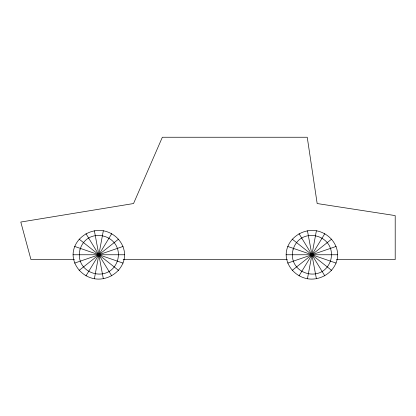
<?xml version="1.0" encoding="UTF-8"?>
<svg xmlns="http://www.w3.org/2000/svg" width="416" height="416" viewBox="0 0 416 416"><rect width="100%" height="100%" fill="white"/><g stroke="black" fill="none" stroke-linecap="round" stroke-linejoin="round"><path stroke-width="0.62" d="M73.076 254.764C73.252 239.481 88.67 228.275 103.329 230.776C114.889 232.877 124.348 242.814 124.628 254.764C124.452 270.052 109.034 281.258 94.375 278.756C82.815 276.656 73.351 266.713 73.076 254.764L124.628 254.764M94.375 278.756L103.329 230.776M286.146 254.764C286.322 239.481 301.74 228.275 316.394 230.776C327.959 232.877 337.418 242.814 337.693 254.764C337.516 270.052 322.098 281.258 307.445 278.756C295.88 276.656 286.421 266.713 286.146 254.764L337.693 254.764M307.445 278.756L316.394 230.776M85.961 275.86L111.738 233.672M299.031 275.86L324.808 233.672M79.108 270.426L118.596 239.106M292.172 270.426L331.666 239.106M74.63 263.099L123.074 246.433M287.7 263.099L336.138 246.433M74.459 259.558L30.95 259.558L20.8 222.045L133.546 203.538L162.349 137.244L307.242 137.244L317.164 203.538L395.2 215.597L395.2 259.558L336.513 259.558M123.157 259.558L287.316 259.558M287.7 246.433L336.138 263.099M74.63 246.433L123.074 263.099M292.172 239.106L331.666 270.426M79.108 239.106L118.596 270.426M299.031 233.672L324.808 275.86M85.961 233.672L111.738 275.86M307.445 230.776L316.394 278.756M94.375 230.776L103.329 278.756M80.023 249.506C73.788 274.388 110.115 284.539 117.681 260.026C123.916 235.144 87.589 224.994 80.023 249.506M293.088 249.506C286.853 274.388 323.18 284.539 330.751 260.026C336.986 235.144 300.659 224.994 293.088 249.506"/></g></svg>
